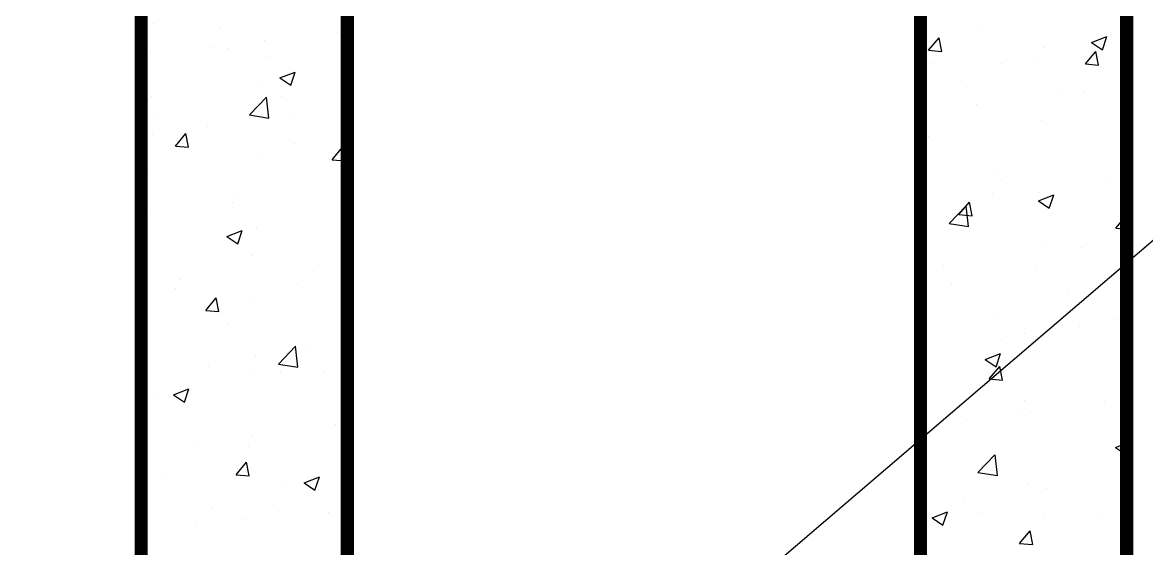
# Model space of a CAD drawing. Header units: millimetres. Extents: x 0 to 114, y 0 to 82.
# Drawn here: x 80.542 to 81.931, y 15.69 to 16.34 of the extents above; entities that cross this region are included whole.
import ezdxf

# ---------------------------------------------------------------- set-up
doc = ezdxf.new("R2010")
doc.units = ezdxf.units.MM
for name, color, linetype in [('ARQ', 8, 'Continuous'), ('PRAIO', 3, 'Continuous'), ('SOLID', 254, 'Continuous')]:
    doc.layers.add(name, color=color, linetype=linetype)

# ---------------------------------------------------------------- blocks, each defined once
blk = doc.blocks.new('*X63')
at = {"color": 0}
for p, q in [((90.9996, 61.4138), (90.9996, 61.4138)), ((91.307, 61.3968), (91.307, 61.3968)), ((94.7764, 61.4073), (94.7764, 61.4073)), ((91.5079, 61.3368), (91.5079, 61.3368)), ((91.8409, 61.3743), (91.8409, 61.3743)), ((94.5464, 61.2932), (94.5946, 61.3507)), ((94.6062, 61.2879), (94.5947, 61.3506)), ((95.292, 61.329), (95.362, 61.3559)), ((95.292, 61.329), (95.3417, 61.2955)), ((95.3418, 61.2954), (95.362, 61.3558)), ((90.9841, 61.285), (90.9841, 61.285)), ((91.2576, 61.3039), (91.2576, 61.3039)), ((91.3434, 61.303), (91.3434, 61.303)), ((94.5464, 61.2932), (94.6062, 61.288)), ((95.0756, 61.3058), (95.0756, 61.3058)), ((95.2637, 61.2305), (95.3119, 61.2879)), ((95.3235, 61.2252), (95.3119, 61.2879)), ((91.5179, 61.2625), (91.5179, 61.2625)), ((94.51, 61.2615), (94.51, 61.2615)), ((94.5563, 61.2309), (94.5563, 61.2309)), ((94.8808, 61.234), (94.8808, 61.234)), ((95.0438, 61.2389), (95.0438, 61.2389)), ((95.2637, 61.2305), (95.3234, 61.2253)), ((91.5775, 61.1667), (91.6475, 61.1936)), ((91.6273, 61.1331), (91.6476, 61.1935)), ((91.4926, 61.1449), (91.4926, 61.1449)), ((91.5775, 61.1667), (91.6272, 61.1331)), ((94.7208, 61.1272), (94.7208, 61.1272)), ((90.9874, 61.0809), (90.9874, 61.0809)), ((91.4379, 60.9969), (91.5157, 61.0781)), ((91.5268, 60.9831), (91.5158, 61.078)), ((91.583, 61.0834), (91.583, 61.0834)), ((95.1424, 61.0958), (95.1424, 61.0958)), ((95.2547, 61.1046), (95.2547, 61.1046)), ((94.5091, 61.0285), (94.5218, 61.0334)), ((94.5091, 60.9955), (94.5218, 61.0333)), ((94.7636, 61.0459), (94.7636, 61.0459)), ((90.9998, 60.9833), (90.9998, 60.9833)), ((91.4379, 60.9969), (91.5268, 60.9831)), ((91.6236, 60.9923), (91.6236, 60.9923)), ((94.5133, 61.0129), (94.5133, 61.0129)), ((95.0635, 60.9729), (95.0635, 60.9729)), ((91.0989, 60.8548), (91.1471, 60.9123)), ((91.1587, 60.8495), (91.1471, 60.9122)), ((91.2448, 60.9424), (91.2448, 60.9424)), ((90.9945, 60.9095), (90.9945, 60.9095)), ((91.1081, 60.8885), (91.1081, 60.8885)), ((91.6419, 60.8659), (91.6419, 60.8659)), ((94.5441, 60.898), (94.5441, 60.898)), ((91.0989, 60.8548), (91.1586, 60.8496)), ((91.4804, 60.812), (91.4804, 60.812)), ((91.8161, 60.7921), (91.8643, 60.8495)), ((91.8759, 60.7868), (91.8644, 60.8494)), ((91.8161, 60.7921), (91.8759, 60.7868)), ((90.9753, 60.748), (90.9753, 60.748)), ((94.8449, 60.7306), (94.8449, 60.7306)), ((95.3787, 60.7081), (95.3787, 60.7081)), ((95.4227, 60.7374), (95.4227, 60.7374)), ((94.8793, 60.7013), (94.8793, 60.7013)), ((91.3817, 60.6333), (91.3817, 60.6333)), ((94.8396, 60.6373), (94.8396, 60.6373)), ((95.0487, 60.6039), (95.1187, 60.6308)), ((95.0487, 60.6039), (95.0984, 60.5703)), ((95.0513, 60.64), (95.0513, 60.64)), ((95.0985, 60.5703), (95.1187, 60.6307)), ((91.3605, 60.5979), (91.3605, 60.5979)), ((94.5319, 60.5651), (94.5319, 60.5651)), ((94.6396, 60.5004), (94.7175, 60.5816)), ((94.6852, 60.541), (94.7334, 60.5985)), ((94.7286, 60.4865), (94.7175, 60.5815)), ((94.745, 60.5357), (94.7334, 60.5984)), ((90.9818, 60.548), (90.9818, 60.548)), ((94.6396, 60.5004), (94.7285, 60.4866)), ((94.6852, 60.541), (94.7449, 60.5358)), ((95.4024, 60.4783), (95.4506, 60.5357)), ((95.4532, 60.5221), (95.4507, 60.5357)), ((91.3342, 60.4415), (91.4042, 60.4684)), ((91.384, 60.4079), (91.4042, 60.4683)), ((91.4682, 60.4791), (91.4682, 60.4791)), ((95.4024, 60.4783), (95.4532, 60.4739)), ((90.9631, 60.4151), (90.9631, 60.4151)), ((91.3342, 60.4415), (91.3839, 60.408)), ((95.0792, 60.4177), (95.0792, 60.4177)), ((91.4472, 60.3549), (91.4472, 60.3549)), ((95.2478, 60.3901), (95.2478, 60.3901)), ((94.6162, 60.3069), (94.6162, 60.3069)), ((95.0392, 60.3071), (95.0392, 60.3071)), ((91.1242, 60.2432), (91.1242, 60.2432)), ((91.729, 60.2866), (91.729, 60.2866)), ((91.0974, 60.2034), (91.0974, 60.2034)), ((91.658, 60.2206), (91.658, 60.2206)), ((94.5198, 60.2322), (94.5198, 60.2322)), ((94.6501, 60.2196), (94.6501, 60.2196)), ((95.1839, 60.1971), (95.1839, 60.1971)), ((91.2376, 60.1026), (91.2858, 60.1601)), ((91.2974, 60.0973), (91.2859, 60.16)), ((91.4561, 60.1463), (91.4561, 60.1463)), ((91.2376, 60.1026), (91.2974, 60.0974)), ((90.951, 60.0822), (90.951, 60.0822)), ((94.861, 60.0853), (94.861, 60.0853)), ((95.3948, 60.0627), (95.3948, 60.0627)), ((91.3404, 60.0367), (91.3404, 60.0367)), ((94.9847, 59.9957), (94.9847, 59.9957)), ((95.235, 60.0286), (95.235, 60.0286)), ((91.5704, 59.8573), (91.6483, 59.9385)), ((91.6594, 59.8434), (91.6484, 59.9384)), ((94.8779, 59.9677), (94.8779, 59.9677)), ((95.027, 59.9743), (95.027, 59.9743)), ((91.4659, 59.8922), (91.4659, 59.8922)), ((91.7162, 59.9251), (91.7162, 59.9251)), ((94.8054, 59.8787), (94.8754, 59.9056)), ((94.8551, 59.8451), (94.8754, 59.9055)), ((91.2482, 59.8466), (91.2482, 59.8466)), ((91.5704, 59.8573), (91.6594, 59.8435)), ((94.8054, 59.8787), (94.8551, 59.8452)), ((94.8239, 59.7889), (94.8721, 59.8463)), ((94.8837, 59.7836), (94.8722, 59.8462)), ((91.4439, 59.8134), (91.4439, 59.8134)), ((91.58, 59.8171), (91.58, 59.8171)), ((91.7821, 59.8241), (91.7821, 59.8241)), ((94.8239, 59.7889), (94.8837, 59.7836)), ((91.0909, 59.7164), (91.1609, 59.7433)), ((91.1407, 59.6828), (91.1609, 59.7432)), ((90.9969, 59.717), (90.9969, 59.717)), ((91.0909, 59.7164), (91.1406, 59.6828)), ((94.985, 59.6888), (94.985, 59.6888)), ((95.3507, 59.6841), (95.3507, 59.6841)), ((94.972, 59.6342), (94.972, 59.6342)), ((95.0148, 59.6414), (95.0148, 59.6414)), ((91.8319, 59.5806), (91.8319, 59.5806)), ((94.7216, 59.6013), (94.7216, 59.6013)), ((91.4532, 59.5307), (91.4532, 59.5307)), ((91.2028, 59.4978), (91.2028, 59.4978)), ((91.4318, 59.4805), (91.4318, 59.4805)), ((95.4023, 59.4761), (95.4532, 59.4957)), ((95.4023, 59.4761), (95.452, 59.4426)), ((94.7722, 59.3607), (94.85, 59.4419)), ((94.8611, 59.3469), (94.8501, 59.4418)), ((95.4198, 59.4711), (95.4198, 59.4711)), ((95.452, 59.4425), (95.4532, 59.4459)), ((91.3764, 59.3504), (91.4246, 59.4079)), ((91.4362, 59.3451), (91.4246, 59.4078)), ((94.8366, 59.371), (94.8366, 59.371)), ((91.0535, 59.3356), (91.0535, 59.3356)), ((91.3764, 59.3504), (91.4361, 59.3452)), ((91.3788, 59.3671), (91.3788, 59.3671)), ((91.6878, 59.3138), (91.7578, 59.3406)), ((91.7376, 59.2801), (91.7578, 59.3406)), ((94.7722, 59.3607), (94.8611, 59.3469)), ((91.5873, 59.3131), (91.5873, 59.3131)), ((91.6878, 59.3138), (91.7375, 59.2802)), ((95.0027, 59.3085), (95.0027, 59.3085)), ((95.0876, 59.2897), (95.0876, 59.2897)), ((94.7089, 59.2398), (94.7089, 59.2398)), ((91.2643, 59.2013), (91.2643, 59.2013)), ((91.5688, 59.1862), (91.5688, 59.1862)), ((91.7982, 59.1788), (91.7982, 59.1788)), ((94.562, 59.1536), (94.6321, 59.1805)), ((94.6118, 59.12), (94.6321, 59.1804)), ((94.7903, 59.1778), (94.7903, 59.1778)), ((91.1901, 59.1363), (91.1901, 59.1363)), ((91.4196, 59.1476), (91.4196, 59.1476)), ((94.562, 59.1536), (94.6118, 59.12)), ((95.0762, 59.1514), (95.0762, 59.1514)), ((95.3241, 59.1552), (95.3241, 59.1552)), ((94.9627, 59.0367), (95.0109, 59.0941)), ((95.0225, 59.0314), (95.0109, 59.094)), ((94.9627, 59.0367), (95.0224, 59.0314)), ((95.0011, 59.0434), (95.0011, 59.0434))]:
    blk.add_line(p, q, dxfattribs=at)
blk = doc.blocks.new('A$C05F867AE')
at = {"layer": 'ARQ', "const_width": 0.0135}
for points in [[(-4.1933, 13.534), (-4.1933, 13.5768), (-4.3057, 13.5768), (-4.3057, 13.0809), (-4.1866, 12.9618), (-4.1866, 11.56)], [(-3.1648, 13.534), (-3.1648, 13.5768), (-3.0524, 13.5768), (-3.0524, 13.0809), (-3.1716, 12.9618), (-3.1716, 11.56)], [(-4.1866, 11.56), (-3.9742, 11.56), (-3.9742, 13.0375), (-4.0933, 13.1566), (-4.0933, 13.4456), (-4.1933, 13.4456), (-4.1933, 13.5435)], [(-3.1716, 11.56), (-3.384, 11.56), (-3.384, 13.0375), (-3.2649, 13.1566), (-3.2649, 13.4456), (-3.1648, 13.4456), (-3.1648, 13.5435)]]:
    blk.add_lwpolyline(points, dxfattribs=at)
at = {"layer": 'PRAIO', "color": 7}
for p, q in [((-3.9742, 11.56), (-3.9742, 13.0375)), ((-3.384, 11.56), (-3.384, 13.0375)), ((-4.1866, 11.56), (-4.1866, 12.9618)), ((-3.1716, 11.56), (-3.1716, 12.9618))]:
    blk.add_line(p, q, dxfattribs=at)
at = {"layer": 'SOLID', "color": 8}
blk.add_line((-3.6045, 11.9788), (-2.9036, 12.5785), dxfattribs=at)
at = {"layer": 'ARQ', "xscale": 0.2250000000001364, "yscale": 0.2250000000001364, "zscale": 0.2250000000001364}
blk.add_blockref('*X63', (-24.6485, -1.2231), dxfattribs=at)

msp = doc.modelspace()

# ---------------------------------------------------------------- block references
at = {"color": 7, "xscale": 1.199999999999999, "yscale": 1.199999999999999, "zscale": 1.199999999999999}
msp.add_blockref('A$C05F867AE', (85.7126, 1.2243), dxfattribs=at)

doc.saveas('drawing.dxf')
